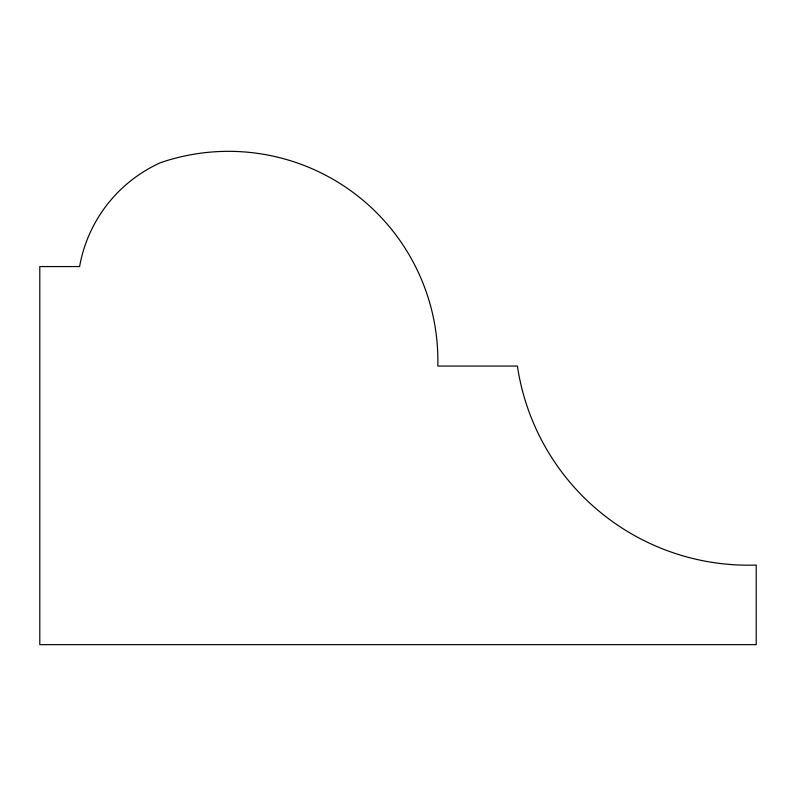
<?xml version="1.0" encoding="UTF-8"?>
<svg xmlns="http://www.w3.org/2000/svg" width="796" height="796" viewBox="0 0 796 796"><rect width="100%" height="100%" fill="white"/><g stroke="black" fill="none" stroke-linecap="round" stroke-linejoin="round"><path stroke-width="1.19" d="M79.6 266.56L39.8 266.56L39.8 644.66L756.2 644.66L756.2 565.06A233.517 233.517 0 0 1 517.4 366.06L437.8 366.06A209.368 209.368 0 0 0 160.623 162.643A140.852 140.852 0 0 0 79.6 266.56"/></g></svg>
